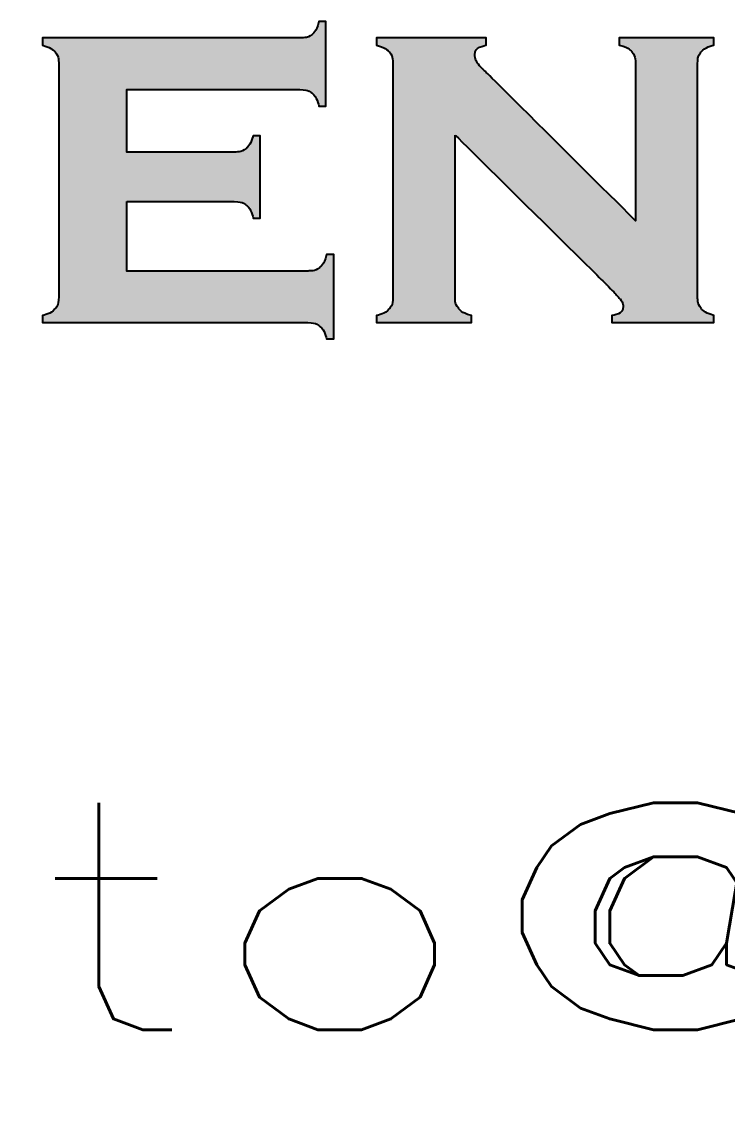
# Model space of a CAD drawing. Header units: inches. Extents: x 0 to 5940, y 0 to 4205.
# Drawn here: x 5118.42 to 5140.17, y 606.81 to 640.23 of the extents above; entities that cross this region are included whole.
import ezdxf
from ezdxf.enums import TextEntityAlignment as Align

# ---------------------------------------------------------------- set-up
doc = ezdxf.new("R2010")
doc.units = ezdxf.units.IN
doc.header["$LTSCALE"] = 50
doc.header["$MEASUREMENT"] = 0
doc.layers.add('Camada 1', color=7, linetype='Continuous')
doc.layers.add('FOLHA', color=7, linetype='Continuous')
doc.styles.add('ROMANS', font='romans.shx')

# ---------------------------------------------------------------- blocks, each defined once
blk = doc.blocks.new('Logo WA')
h = blk.add_hatch(color=256)
h.dxf.hatch_style = 1
edge = h.paths.add_edge_path()
edge.add_spline(control_points=[(-10.1688, 1.5047), (-10.1688, 1.5047), (-10.1688, 1.6527), (-10.1688, 1.6527), (-10.1688, 1.6527), (-10.1688, 1.6527), (-10.1688, 1.6527), (-10.1688, 1.6527)], knot_values=[0.567567, 0.567567, 0.567567, 0.567567, 0.594594, 0.594594, 0.594594, 0.594594, 0.594594, 0.594594, 0.594594, 0.594594], degree=3, periodic=0)
edge.add_spline(control_points=[(-10.1688, 1.6527), (-10.1688, 1.6527), (-10.1808, 1.6527), (-10.1808, 1.6527)], knot_values=[0.540541, 0.540541, 0.540541, 0.540541, 0.567567, 0.567567, 0.567567, 0.567567], degree=3, periodic=0)
edge.add_spline(control_points=[(-10.1808, 1.6527), (-10.1838, 1.642), (-10.1876, 1.6346), (-10.1926, 1.6303)], knot_values=[0.513514, 0.513514, 0.513514, 0.513514, 0.540541, 0.540541, 0.540541, 0.540541], degree=3, periodic=0)
edge.add_spline(control_points=[(-10.1926, 1.6303), (-10.1975, 1.6262), (-10.2047, 1.6241), (-10.2142, 1.6241)], knot_values=[0.486486, 0.486486, 0.486486, 0.486486, 0.513514, 0.513514, 0.513514, 0.513514], degree=3, periodic=0)
edge.add_spline(control_points=[(-10.2142, 1.6241), (-10.2142, 1.6241), (-10.6652, 1.6241), (-10.6652, 1.6241), (-10.6652, 1.6241), (-10.6652, 1.6241), (-10.6652, 1.6241), (-10.6652, 1.6241)], knot_values=[0.459459, 0.459459, 0.459459, 0.459459, 0.486486, 0.486486, 0.486486, 0.486486, 0.486486, 0.486486, 0.486486, 0.486486], degree=3, periodic=0)
edge.add_spline(control_points=[(-10.6652, 1.6241), (-10.6652, 1.6241), (-10.6652, 1.6116), (-10.6652, 1.6116)], knot_values=[0.432432, 0.432432, 0.432432, 0.432432, 0.459459, 0.459459, 0.459459, 0.459459], degree=3, periodic=0)
edge.add_spline(control_points=[(-10.6652, 1.6116), (-10.6544, 1.6084), (-10.6471, 1.6043), (-10.6428, 1.5996)], knot_values=[0.405405, 0.405405, 0.405405, 0.405405, 0.432432, 0.432432, 0.432432, 0.432432], degree=3, periodic=0)
edge.add_spline(control_points=[(-10.6428, 1.5996), (-10.6387, 1.5949), (-10.6366, 1.5879), (-10.6366, 1.5786)], knot_values=[0.378378, 0.378378, 0.378378, 0.378378, 0.405405, 0.405405, 0.405405, 0.405405], degree=3, periodic=0)
edge.add_spline(control_points=[(-10.6366, 1.5786), (-10.6366, 1.5786), (-10.6366, 1.1705), (-10.6366, 1.1705), (-10.6366, 1.1705), (-10.6366, 1.1613), (-10.6387, 1.1541), (-10.6431, 1.1491)], knot_values=[0.324324, 0.324324, 0.324324, 0.324324, 0.351351, 0.351351, 0.351351, 0.351351, 0.378378, 0.378378, 0.378378, 0.378378], degree=3, periodic=0)
edge.add_spline(control_points=[(-10.6431, 1.1491), (-10.6474, 1.1441), (-10.6547, 1.1403), (-10.6652, 1.1375)], knot_values=[0.297297, 0.297297, 0.297297, 0.297297, 0.324324, 0.324324, 0.324324, 0.324324], degree=3, periodic=0)
edge.add_spline(control_points=[(-10.6652, 1.1375), (-10.6652, 1.1375), (-10.6652, 1.1251), (-10.6652, 1.1251)], knot_values=[0.27027, 0.27027, 0.27027, 0.27027, 0.297297, 0.297297, 0.297297, 0.297297], degree=3, periodic=0)
edge.add_spline(control_points=[(-10.6652, 1.1251), (-10.6652, 1.1251), (-10.549, 1.1251), (-10.4328, 1.1251)], knot_values=[0.256757, 0.256757, 0.256757, 0.256757, 0.27027, 0.27027, 0.27027, 0.27027], degree=3, periodic=0)
edge.add_spline(control_points=[(-10.4328, 1.1251), (-10.3166, 1.1251), (-10.2004, 1.1251), (-10.2004, 1.1251), (-10.2004, 1.1251), (-10.1911, 1.1251), (-10.184, 1.1229), (-10.179, 1.1185)], knot_values=[0.216216, 0.216216, 0.216216, 0.216216, 0.22973, 0.22973, 0.22973, 0.22973, 0.256757, 0.256757, 0.256757, 0.256757], degree=3, periodic=0)
edge.add_spline(control_points=[(-10.179, 1.1185), (-10.1739, 1.1143), (-10.1701, 1.107), (-10.1674, 1.0965)], knot_values=[0.189189, 0.189189, 0.189189, 0.189189, 0.216216, 0.216216, 0.216216, 0.216216], degree=3, periodic=0)
edge.add_spline(control_points=[(-10.1674, 1.0965), (-10.1674, 1.0965), (-10.1549, 1.0965), (-10.1549, 1.0965), (-10.1549, 1.0965), (-10.1549, 1.0965), (-10.1549, 1.0965), (-10.1549, 1.0965)], knot_values=[0.162162, 0.162162, 0.162162, 0.162162, 0.189189, 0.189189, 0.189189, 0.189189, 0.189189, 0.189189, 0.189189, 0.189189], degree=3, periodic=0)
edge.add_spline(control_points=[(-10.1549, 1.0965), (-10.1549, 1.0965), (-10.1549, 1.2445), (-10.1549, 1.2445), (-10.1549, 1.2445), (-10.1549, 1.2445), (-10.1549, 1.2445), (-10.1549, 1.2445)], knot_values=[0.135135, 0.135135, 0.135135, 0.135135, 0.162162, 0.162162, 0.162162, 0.162162, 0.162162, 0.162162, 0.162162, 0.162162], degree=3, periodic=0)
edge.add_spline(control_points=[(-10.1549, 1.2445), (-10.1549, 1.2445), (-10.1674, 1.2445), (-10.1674, 1.2445)], knot_values=[0.108108, 0.108108, 0.108108, 0.108108, 0.135135, 0.135135, 0.135135, 0.135135], degree=3, periodic=0)
edge.add_spline(control_points=[(-10.1674, 1.2445), (-10.1704, 1.2335), (-10.1742, 1.2259), (-10.1793, 1.2218)], knot_values=[0.081081, 0.081081, 0.081081, 0.081081, 0.108108, 0.108108, 0.108108, 0.108108], degree=3, periodic=0)
edge.add_spline(control_points=[(-10.1793, 1.2218), (-10.1841, 1.2177), (-10.1911, 1.2156), (-10.2004, 1.2156)], knot_values=[0.054054, 0.054054, 0.054054, 0.054054, 0.081081, 0.081081, 0.081081, 0.081081], degree=3, periodic=0)
edge.add_spline(control_points=[(-10.2004, 1.2156), (-10.2004, 1.2156), (-10.5172, 1.2156), (-10.5172, 1.2156), (-10.5172, 1.2156), (-10.5172, 1.2156), (-10.5172, 1.2156), (-10.5172, 1.2156)], knot_values=[0.027027, 0.027027, 0.027027, 0.027027, 0.054054, 0.054054, 0.054054, 0.054054, 0.054054, 0.054054, 0.054054, 0.054054], degree=3, periodic=0)
edge.add_spline(control_points=[(-10.5172, 1.2156), (-10.5172, 1.2156), (-10.5172, 1.3372), (-10.5172, 1.3372)], knot_values=[0, 0, 0, 0, 0.027027, 0.027027, 0.027027, 0.027027], degree=3, periodic=0)
edge.add_spline(control_points=[(-10.5172, 1.3372), (-10.5172, 1.3372), (-10.5172, 1.3372), (-10.5172, 1.3372), (-10.5172, 1.3372), (-10.3292, 1.3372), (-10.3292, 1.3372)], knot_values=[0.945946, 0.945946, 0.945946, 0.945946, 0.945946, 0.945946, 0.945946, 1, 1, 1, 1], degree=3, periodic=0)
edge.add_spline(control_points=[(-10.3292, 1.3372), (-10.3196, 1.3372), (-10.3125, 1.3351), (-10.3076, 1.3308)], knot_values=[0.918919, 0.918919, 0.918919, 0.918919, 0.945946, 0.945946, 0.945946, 0.945946], degree=3, periodic=0)
edge.add_spline(control_points=[(-10.3076, 1.3308), (-10.3026, 1.3264), (-10.2988, 1.319), (-10.2958, 1.3083)], knot_values=[0.891892, 0.891892, 0.891892, 0.891892, 0.918919, 0.918919, 0.918919, 0.918919], degree=3, periodic=0)
edge.add_spline(control_points=[(-10.2958, 1.3083), (-10.2958, 1.3083), (-10.2837, 1.3083), (-10.2837, 1.3083), (-10.2837, 1.3083), (-10.2837, 1.3083), (-10.2837, 1.3083), (-10.2837, 1.3083)], knot_values=[0.864865, 0.864865, 0.864865, 0.864865, 0.891892, 0.891892, 0.891892, 0.891892, 0.891892, 0.891892, 0.891892, 0.891892], degree=3, periodic=0)
edge.add_spline(control_points=[(-10.2837, 1.3083), (-10.2837, 1.3083), (-10.2837, 1.4527), (-10.2837, 1.4527), (-10.2837, 1.4527), (-10.2837, 1.4527), (-10.2837, 1.4527), (-10.2837, 1.4527)], knot_values=[0.837838, 0.837838, 0.837838, 0.837838, 0.864864, 0.864864, 0.864864, 0.864864, 0.864865, 0.864865, 0.864865, 0.864865], degree=3, periodic=0)
edge.add_spline(control_points=[(-10.2837, 1.4527), (-10.2837, 1.4527), (-10.2958, 1.4527), (-10.2958, 1.4527)], knot_values=[0.810811, 0.810811, 0.810811, 0.810811, 0.837838, 0.837838, 0.837838, 0.837838], degree=3, periodic=0)
edge.add_spline(control_points=[(-10.2958, 1.4527), (-10.299, 1.442), (-10.3031, 1.4346), (-10.3081, 1.4303)], knot_values=[0.783784, 0.783784, 0.783784, 0.783784, 0.810811, 0.810811, 0.810811, 0.810811], degree=3, periodic=0)
edge.add_spline(control_points=[(-10.3081, 1.4303), (-10.3129, 1.4262), (-10.3199, 1.4241), (-10.3292, 1.4241)], knot_values=[0.756757, 0.756757, 0.756757, 0.756757, 0.783784, 0.783784, 0.783784, 0.783784], degree=3, periodic=0)
edge.add_spline(control_points=[(-10.3292, 1.4241), (-10.3292, 1.4241), (-10.5172, 1.4241), (-10.5172, 1.4241), (-10.5172, 1.4241), (-10.5172, 1.4241), (-10.5172, 1.4241), (-10.5172, 1.4241)], knot_values=[0.729729, 0.729729, 0.729729, 0.729729, 0.756756, 0.756756, 0.756756, 0.756756, 0.756757, 0.756757, 0.756757, 0.756757], degree=3, periodic=0)
edge.add_spline(control_points=[(-10.5172, 1.4241), (-10.5172, 1.4241), (-10.5172, 1.5336), (-10.5172, 1.5336), (-10.5172, 1.5336), (-10.5172, 1.5336), (-10.5172, 1.5336), (-10.5172, 1.5336)], knot_values=[0.702702, 0.702702, 0.702702, 0.702702, 0.729729, 0.729729, 0.729729, 0.729729, 0.729729, 0.729729, 0.729729, 0.729729], degree=3, periodic=0)
edge.add_spline(control_points=[(-10.5172, 1.5336), (-10.5172, 1.5336), (-10.2142, 1.5336), (-10.2142, 1.5336)], knot_values=[0.675676, 0.675676, 0.675676, 0.675676, 0.702702, 0.702702, 0.702702, 0.702702], degree=3, periodic=0)
edge.add_spline(control_points=[(-10.2142, 1.5336), (-10.2047, 1.5336), (-10.1975, 1.5315), (-10.1926, 1.5273)], knot_values=[0.648649, 0.648649, 0.648649, 0.648649, 0.675676, 0.675676, 0.675676, 0.675676], degree=3, periodic=0)
edge.add_spline(control_points=[(-10.1926, 1.5273), (-10.1876, 1.5232), (-10.1838, 1.5156), (-10.1808, 1.5047)], knot_values=[0.621622, 0.621622, 0.621622, 0.621622, 0.648649, 0.648649, 0.648649, 0.648649], degree=3, periodic=0)
edge.add_spline(control_points=[(-10.1808, 1.5047), (-10.1808, 1.5047), (-10.1688, 1.5047), (-10.1688, 1.5047), (-10.1688, 1.5047), (-10.1688, 1.5047), (-10.1688, 1.5047), (-10.1688, 1.5047)], knot_values=[0.594594, 0.594594, 0.594594, 0.594594, 0.621621, 0.621621, 0.621621, 0.621621, 0.621622, 0.621622, 0.621622, 0.621622], degree=3, periodic=0)
h = blk.add_hatch(color=256)
h.dxf.hatch_style = 1
edge = h.paths.add_edge_path()
edge.add_spline(control_points=[(-9.6261, 1.3038), (-9.6261, 1.3038), (-9.6929, 1.3702), (-9.7597, 1.4365)], knot_values=[0.458333, 0.458333, 0.458333, 0.458333, 0.472222, 0.472222, 0.472222, 0.472222], degree=3, periodic=0)
edge.add_spline(control_points=[(-9.7597, 1.4365), (-9.8265, 1.5029), (-9.8933, 1.5693), (-9.8933, 1.5693), (-9.8933, 1.5693), (-9.9028, 1.5787), (-9.9076, 1.5871), (-9.9076, 1.5943)], knot_values=[0.416667, 0.416667, 0.416667, 0.416667, 0.430556, 0.430556, 0.430556, 0.430556, 0.458333, 0.458333, 0.458333, 0.458333], degree=3, periodic=0)
edge.add_spline(control_points=[(-9.9076, 1.5943), (-9.9076, 1.6025), (-9.9011, 1.6084), (-9.888, 1.6116)], knot_values=[0.388889, 0.388889, 0.388889, 0.388889, 0.416667, 0.416667, 0.416667, 0.416667], degree=3, periodic=0)
edge.add_spline(control_points=[(-9.888, 1.6116), (-9.888, 1.6116), (-9.888, 1.6241), (-9.888, 1.6241), (-9.888, 1.6241), (-9.888, 1.6241), (-9.888, 1.6241), (-9.888, 1.6241)], knot_values=[0.361111, 0.361111, 0.361111, 0.361111, 0.388889, 0.388889, 0.388889, 0.388889, 0.388889, 0.388889, 0.388889, 0.388889], degree=3, periodic=0)
edge.add_spline(control_points=[(-9.888, 1.6241), (-9.888, 1.6241), (-10.0796, 1.6241), (-10.0796, 1.6241), (-10.0796, 1.6241), (-10.0796, 1.6241), (-10.0796, 1.6241), (-10.0796, 1.6241)], knot_values=[0.333333, 0.333333, 0.333333, 0.333333, 0.361111, 0.361111, 0.361111, 0.361111, 0.361111, 0.361111, 0.361111, 0.361111], degree=3, periodic=0)
edge.add_spline(control_points=[(-10.0796, 1.6241), (-10.0796, 1.6241), (-10.0796, 1.6116), (-10.0796, 1.6116)], knot_values=[0.305556, 0.305556, 0.305556, 0.305556, 0.333333, 0.333333, 0.333333, 0.333333], degree=3, periodic=0)
edge.add_spline(control_points=[(-10.0796, 1.6116), (-10.0688, 1.6084), (-10.0615, 1.6043), (-10.0573, 1.5996)], knot_values=[0.277778, 0.277778, 0.277778, 0.277778, 0.305556, 0.305556, 0.305556, 0.305556], degree=3, periodic=0)
edge.add_spline(control_points=[(-10.0573, 1.5996), (-10.0532, 1.5949), (-10.0511, 1.5879), (-10.0511, 1.5786)], knot_values=[0.25, 0.25, 0.25, 0.25, 0.277778, 0.277778, 0.277778, 0.277778], degree=3, periodic=0)
edge.add_spline(control_points=[(-10.0511, 1.5786), (-10.0511, 1.5786), (-10.0511, 1.1705), (-10.0511, 1.1705), (-10.0511, 1.1705), (-10.0511, 1.1613), (-10.0532, 1.1541), (-10.0576, 1.1491)], knot_values=[0.194444, 0.194444, 0.194444, 0.194444, 0.222222, 0.222222, 0.222222, 0.222222, 0.25, 0.25, 0.25, 0.25], degree=3, periodic=0)
edge.add_spline(control_points=[(-10.0576, 1.1491), (-10.0619, 1.1441), (-10.0692, 1.1403), (-10.0796, 1.1375)], knot_values=[0.166667, 0.166667, 0.166667, 0.166667, 0.194444, 0.194444, 0.194444, 0.194444], degree=3, periodic=0)
edge.add_spline(control_points=[(-10.0796, 1.1375), (-10.0796, 1.1375), (-10.0796, 1.1251), (-10.0796, 1.1251), (-10.0796, 1.1251), (-10.0796, 1.1251), (-10.0796, 1.1251), (-10.0796, 1.1251)], knot_values=[0.138889, 0.138889, 0.138889, 0.138889, 0.166666, 0.166666, 0.166666, 0.166666, 0.166667, 0.166667, 0.166667, 0.166667], degree=3, periodic=0)
edge.add_spline(control_points=[(-10.0796, 1.1251), (-10.0796, 1.1251), (-9.9137, 1.1251), (-9.9137, 1.1251), (-9.9137, 1.1251), (-9.9137, 1.1251), (-9.9137, 1.1251), (-9.9137, 1.1251)], knot_values=[0.111111, 0.111111, 0.111111, 0.111111, 0.138888, 0.138888, 0.138888, 0.138888, 0.138889, 0.138889, 0.138889, 0.138889], degree=3, periodic=0)
edge.add_spline(control_points=[(-9.9137, 1.1251), (-9.9137, 1.1251), (-9.9137, 1.1375), (-9.9137, 1.1375)], knot_values=[0.083333, 0.083333, 0.083333, 0.083333, 0.111111, 0.111111, 0.111111, 0.111111], degree=3, periodic=0)
edge.add_spline(control_points=[(-9.9137, 1.1375), (-9.9242, 1.1406), (-9.9315, 1.1445), (-9.9358, 1.1496)], knot_values=[0.055556, 0.055556, 0.055556, 0.055556, 0.083333, 0.083333, 0.083333, 0.083333], degree=3, periodic=0)
edge.add_spline(control_points=[(-9.9358, 1.1496), (-9.9402, 1.1546), (-9.9423, 1.1617), (-9.9423, 1.1709)], knot_values=[0.027778, 0.027778, 0.027778, 0.027778, 0.055556, 0.055556, 0.055556, 0.055556], degree=3, periodic=0)
edge.add_spline(control_points=[(-9.9423, 1.1709), (-9.9423, 1.1709), (-9.9423, 1.4539), (-9.9423, 1.4539)], knot_values=[0, 0, 0, 0, 0.027778, 0.027778, 0.027778, 0.027778], degree=3, periodic=0)
edge.add_spline(control_points=[(-9.9423, 1.4539), (-9.9423, 1.4539), (-9.8762, 1.3886), (-9.8101, 1.3233)], knot_values=[0.972222, 0.972222, 0.972222, 0.972222, 1, 1, 1, 1], degree=3, periodic=0)
edge.add_spline(control_points=[(-9.8101, 1.3233), (-9.744, 1.258), (-9.6778, 1.1928), (-9.6778, 1.1928), (-9.6778, 1.1928), (-9.6651, 1.1798), (-9.6568, 1.1712), (-9.6532, 1.1667)], knot_values=[0.916667, 0.916667, 0.916667, 0.916667, 0.944444, 0.944444, 0.944444, 0.944444, 0.972222, 0.972222, 0.972222, 0.972222], degree=3, periodic=0)
edge.add_spline(control_points=[(-9.6532, 1.1667), (-9.6497, 1.1623), (-9.6479, 1.1581), (-9.6479, 1.154)], knot_values=[0.888889, 0.888889, 0.888889, 0.888889, 0.916667, 0.916667, 0.916667, 0.916667], degree=3, periodic=0)
edge.add_spline(control_points=[(-9.6479, 1.154), (-9.6479, 1.1456), (-9.6544, 1.1401), (-9.6675, 1.1375)], knot_values=[0.861111, 0.861111, 0.861111, 0.861111, 0.888889, 0.888889, 0.888889, 0.888889], degree=3, periodic=0)
edge.add_spline(control_points=[(-9.6675, 1.1375), (-9.6675, 1.1375), (-9.6675, 1.1251), (-9.6675, 1.1251), (-9.6675, 1.1251), (-9.6675, 1.1251), (-9.6675, 1.1251), (-9.6675, 1.1251)], knot_values=[0.833333, 0.833333, 0.833333, 0.833333, 0.861111, 0.861111, 0.861111, 0.861111, 0.861111, 0.861111, 0.861111, 0.861111], degree=3, periodic=0)
edge.add_spline(control_points=[(-9.6675, 1.1251), (-9.6675, 1.1251), (-9.4888, 1.1251), (-9.4888, 1.1251), (-9.4888, 1.1251), (-9.4888, 1.1251), (-9.4888, 1.1251), (-9.4888, 1.1251)], knot_values=[0.805555, 0.805555, 0.805555, 0.805555, 0.833333, 0.833333, 0.833333, 0.833333, 0.833333, 0.833333, 0.833333, 0.833333], degree=3, periodic=0)
edge.add_spline(control_points=[(-9.4888, 1.1251), (-9.4888, 1.1251), (-9.4888, 1.1375), (-9.4888, 1.1375)], knot_values=[0.777778, 0.777778, 0.777778, 0.777778, 0.805555, 0.805555, 0.805555, 0.805555], degree=3, periodic=0)
edge.add_spline(control_points=[(-9.4888, 1.1375), (-9.4994, 1.1407), (-9.5069, 1.1448), (-9.5111, 1.1497)], knot_values=[0.75, 0.75, 0.75, 0.75, 0.777778, 0.777778, 0.777778, 0.777778], degree=3, periodic=0)
edge.add_spline(control_points=[(-9.5111, 1.1497), (-9.5153, 1.1547), (-9.5174, 1.1617), (-9.5174, 1.171)], knot_values=[0.722222, 0.722222, 0.722222, 0.722222, 0.75, 0.75, 0.75, 0.75], degree=3, periodic=0)
edge.add_spline(control_points=[(-9.5174, 1.171), (-9.5174, 1.171), (-9.5174, 1.5786), (-9.5174, 1.5786), (-9.5174, 1.5786), (-9.5174, 1.5879), (-9.5153, 1.5949), (-9.5111, 1.5997)], knot_values=[0.666667, 0.666667, 0.666667, 0.666667, 0.694444, 0.694444, 0.694444, 0.694444, 0.722222, 0.722222, 0.722222, 0.722222], degree=3, periodic=0)
edge.add_spline(control_points=[(-9.5111, 1.5997), (-9.5069, 1.6048), (-9.4994, 1.6086), (-9.4888, 1.6116)], knot_values=[0.638889, 0.638889, 0.638889, 0.638889, 0.666667, 0.666667, 0.666667, 0.666667], degree=3, periodic=0)
edge.add_spline(control_points=[(-9.4888, 1.6116), (-9.4888, 1.6116), (-9.4888, 1.6241), (-9.4888, 1.6241), (-9.4888, 1.6241), (-9.4888, 1.6241), (-9.4888, 1.6241), (-9.4888, 1.6241)], knot_values=[0.611111, 0.611111, 0.611111, 0.611111, 0.638889, 0.638889, 0.638889, 0.638889, 0.638889, 0.638889, 0.638889, 0.638889], degree=3, periodic=0)
edge.add_spline(control_points=[(-9.4888, 1.6241), (-9.4888, 1.6241), (-9.6547, 1.6241), (-9.6547, 1.6241), (-9.6547, 1.6241), (-9.6547, 1.6241), (-9.6547, 1.6241), (-9.6547, 1.6241)], knot_values=[0.583333, 0.583333, 0.583333, 0.583333, 0.611111, 0.611111, 0.611111, 0.611111, 0.611111, 0.611111, 0.611111, 0.611111], degree=3, periodic=0)
edge.add_spline(control_points=[(-9.6547, 1.6241), (-9.6547, 1.6241), (-9.6547, 1.6116), (-9.6547, 1.6116)], knot_values=[0.555556, 0.555556, 0.555556, 0.555556, 0.583333, 0.583333, 0.583333, 0.583333], degree=3, periodic=0)
edge.add_spline(control_points=[(-9.6547, 1.6116), (-9.6439, 1.6086), (-9.6366, 1.6048), (-9.6324, 1.5997)], knot_values=[0.527778, 0.527778, 0.527778, 0.527778, 0.555556, 0.555556, 0.555556, 0.555556], degree=3, periodic=0)
edge.add_spline(control_points=[(-9.6324, 1.5997), (-9.6283, 1.5949), (-9.6261, 1.5879), (-9.6261, 1.5786)], knot_values=[0.5, 0.5, 0.5, 0.5, 0.527778, 0.527778, 0.527778, 0.527778], degree=3, periodic=0)
edge.add_spline(control_points=[(-9.6261, 1.5786), (-9.6261, 1.5786), (-9.6261, 1.3038), (-9.6261, 1.3038)], knot_values=[0.472222, 0.472222, 0.472222, 0.472222, 0.5, 0.5, 0.5, 0.5], degree=3, periodic=0)
at = {"layer": 'Camada 1', "color": 250}
for points, knots in [([(-10.5172, 1.3372), (-10.5172, 1.3372), (-10.5172, 1.2156), (-10.5172, 1.2156), (-10.5172, 1.2156), (-10.5172, 1.2156), (-10.2004, 1.2156), (-10.2004, 1.2156), (-10.2004, 1.2156), (-10.1911, 1.2156), (-10.1841, 1.2177), (-10.1793, 1.2218), (-10.1793, 1.2218), (-10.1742, 1.2259), (-10.1704, 1.2335), (-10.1674, 1.2445), (-10.1674, 1.2445), (-10.1674, 1.2445), (-10.1549, 1.2445), (-10.1549, 1.2445), (-10.1549, 1.2445), (-10.1549, 1.2445), (-10.1549, 1.0965), (-10.1549, 1.0965), (-10.1549, 1.0965), (-10.1549, 1.0965), (-10.1674, 1.0965), (-10.1674, 1.0965), (-10.1674, 1.0965), (-10.1701, 1.107), (-10.1739, 1.1143), (-10.179, 1.1185), (-10.179, 1.1185), (-10.184, 1.1229), (-10.1911, 1.1251), (-10.2004, 1.1251), (-10.2004, 1.1251), (-10.2004, 1.1251), (-10.6652, 1.1251), (-10.6652, 1.1251), (-10.6652, 1.1251), (-10.6652, 1.1251), (-10.6652, 1.1375), (-10.6652, 1.1375), (-10.6652, 1.1375), (-10.6547, 1.1403), (-10.6474, 1.1441), (-10.6431, 1.1491), (-10.6431, 1.1491), (-10.6387, 1.1541), (-10.6366, 1.1613), (-10.6366, 1.1705), (-10.6366, 1.1705), (-10.6366, 1.1705), (-10.6366, 1.5786), (-10.6366, 1.5786), (-10.6366, 1.5786), (-10.6366, 1.5879), (-10.6387, 1.5949), (-10.6428, 1.5996), (-10.6428, 1.5996), (-10.6471, 1.6043), (-10.6544, 1.6084), (-10.6652, 1.6116), (-10.6652, 1.6116), (-10.6652, 1.6116), (-10.6652, 1.6241), (-10.6652, 1.6241), (-10.6652, 1.6241), (-10.6652, 1.6241), (-10.2142, 1.6241), (-10.2142, 1.6241), (-10.2142, 1.6241), (-10.2047, 1.6241), (-10.1975, 1.6262), (-10.1926, 1.6303), (-10.1926, 1.6303), (-10.1876, 1.6346), (-10.1838, 1.642), (-10.1808, 1.6527), (-10.1808, 1.6527), (-10.1808, 1.6527), (-10.1688, 1.6527), (-10.1688, 1.6527), (-10.1688, 1.6527), (-10.1688, 1.6527), (-10.1688, 1.5047), (-10.1688, 1.5047), (-10.1688, 1.5047), (-10.1688, 1.5047), (-10.1808, 1.5047), (-10.1808, 1.5047), (-10.1808, 1.5047), (-10.1838, 1.5156), (-10.1876, 1.5232), (-10.1926, 1.5273), (-10.1926, 1.5273), (-10.1975, 1.5315), (-10.2047, 1.5336), (-10.2142, 1.5336), (-10.2142, 1.5336), (-10.2142, 1.5336), (-10.5172, 1.5336), (-10.5172, 1.5336), (-10.5172, 1.5336), (-10.5172, 1.5336), (-10.5172, 1.4241), (-10.5172, 1.4241), (-10.5172, 1.4241), (-10.5172, 1.4241), (-10.3292, 1.4241), (-10.3292, 1.4241), (-10.3292, 1.4241), (-10.3199, 1.4241), (-10.3129, 1.4262), (-10.3081, 1.4303), (-10.3081, 1.4303), (-10.3031, 1.4346), (-10.299, 1.442), (-10.2958, 1.4527), (-10.2958, 1.4527), (-10.2958, 1.4527), (-10.2837, 1.4527), (-10.2837, 1.4527), (-10.2837, 1.4527), (-10.2837, 1.4527), (-10.2837, 1.3083), (-10.2837, 1.3083), (-10.2837, 1.3083), (-10.2837, 1.3083), (-10.2958, 1.3083), (-10.2958, 1.3083), (-10.2958, 1.3083), (-10.2988, 1.319), (-10.3026, 1.3264), (-10.3076, 1.3308), (-10.3076, 1.3308), (-10.3125, 1.3351), (-10.3196, 1.3372), (-10.3292, 1.3372), (-10.3292, 1.3372), (-10.3292, 1.3372), (-10.5172, 1.3372), (-10.5172, 1.3372)], [0, 0, 0, 0, 0.027027, 0.027027, 0.027027, 0.040541, 0.054054, 0.054054, 0.054054, 0.067568, 0.081081, 0.081081, 0.081081, 0.094595, 0.108108, 0.108108, 0.108108, 0.121622, 0.135135, 0.135135, 0.135135, 0.148649, 0.162162, 0.162162, 0.162162, 0.175676, 0.189189, 0.189189, 0.189189, 0.202703, 0.216216, 0.216216, 0.216216, 0.22973, 0.243243, 0.243243, 0.243243, 0.256757, 0.27027, 0.27027, 0.27027, 0.283784, 0.297297, 0.297297, 0.297297, 0.310811, 0.324324, 0.324324, 0.324324, 0.337838, 0.351351, 0.351351, 0.351351, 0.364865, 0.378378, 0.378378, 0.378378, 0.391892, 0.405405, 0.405405, 0.405405, 0.418919, 0.432432, 0.432432, 0.432432, 0.445946, 0.459459, 0.459459, 0.459459, 0.472973, 0.486486, 0.486486, 0.486486, 0.5, 0.513514, 0.513514, 0.513514, 0.527027, 0.540541, 0.540541, 0.540541, 0.554054, 0.567568, 0.567568, 0.567568, 0.581081, 0.594595, 0.594595, 0.594595, 0.608108, 0.621622, 0.621622, 0.621622, 0.635135, 0.648649, 0.648649, 0.648649, 0.662162, 0.675676, 0.675676, 0.675676, 0.689189, 0.702703, 0.702703, 0.702703, 0.716216, 0.72973, 0.72973, 0.72973, 0.743243, 0.756757, 0.756757, 0.756757, 0.77027, 0.783784, 0.783784, 0.783784, 0.797297, 0.810811, 0.810811, 0.810811, 0.824324, 0.837838, 0.837838, 0.837838, 0.851351, 0.864865, 0.864865, 0.864865, 0.878378, 0.891892, 0.891892, 0.891892, 0.905405, 0.918919, 0.918919, 0.918919, 0.932432, 0.945946, 0.945946, 0.945946, 0.972973, 1, 1, 1, 1]), ([(-9.9423, 1.4539), (-9.9423, 1.4539), (-9.9423, 1.1709), (-9.9423, 1.1709), (-9.9423, 1.1709), (-9.9423, 1.1617), (-9.9402, 1.1546), (-9.9358, 1.1496), (-9.9358, 1.1496), (-9.9315, 1.1445), (-9.9242, 1.1406), (-9.9137, 1.1375), (-9.9137, 1.1375), (-9.9137, 1.1375), (-9.9137, 1.1251), (-9.9137, 1.1251), (-9.9137, 1.1251), (-9.9137, 1.1251), (-10.0796, 1.1251), (-10.0796, 1.1251), (-10.0796, 1.1251), (-10.0796, 1.1251), (-10.0796, 1.1375), (-10.0796, 1.1375), (-10.0796, 1.1375), (-10.0692, 1.1403), (-10.0619, 1.1441), (-10.0576, 1.1491), (-10.0576, 1.1491), (-10.0532, 1.1541), (-10.0511, 1.1613), (-10.0511, 1.1705), (-10.0511, 1.1705), (-10.0511, 1.1705), (-10.0511, 1.5786), (-10.0511, 1.5786), (-10.0511, 1.5786), (-10.0511, 1.5879), (-10.0532, 1.5949), (-10.0573, 1.5996), (-10.0573, 1.5996), (-10.0615, 1.6043), (-10.0688, 1.6084), (-10.0796, 1.6116), (-10.0796, 1.6116), (-10.0796, 1.6116), (-10.0796, 1.6241), (-10.0796, 1.6241), (-10.0796, 1.6241), (-10.0796, 1.6241), (-9.888, 1.6241), (-9.888, 1.6241), (-9.888, 1.6241), (-9.888, 1.6241), (-9.888, 1.6116), (-9.888, 1.6116), (-9.888, 1.6116), (-9.9011, 1.6084), (-9.9076, 1.6025), (-9.9076, 1.5943), (-9.9076, 1.5943), (-9.9076, 1.5871), (-9.9028, 1.5787), (-9.8933, 1.5693), (-9.8933, 1.5693), (-9.8933, 1.5693), (-9.6261, 1.3038), (-9.6261, 1.3038), (-9.6261, 1.3038), (-9.6261, 1.3038), (-9.6261, 1.5786), (-9.6261, 1.5786), (-9.6261, 1.5786), (-9.6261, 1.5879), (-9.6283, 1.5949), (-9.6324, 1.5997), (-9.6324, 1.5997), (-9.6366, 1.6048), (-9.6439, 1.6086), (-9.6547, 1.6116), (-9.6547, 1.6116), (-9.6547, 1.6116), (-9.6547, 1.6241), (-9.6547, 1.6241), (-9.6547, 1.6241), (-9.6547, 1.6241), (-9.4888, 1.6241), (-9.4888, 1.6241), (-9.4888, 1.6241), (-9.4888, 1.6241), (-9.4888, 1.6116), (-9.4888, 1.6116), (-9.4888, 1.6116), (-9.4994, 1.6086), (-9.5069, 1.6048), (-9.5111, 1.5997), (-9.5111, 1.5997), (-9.5153, 1.5949), (-9.5174, 1.5879), (-9.5174, 1.5786), (-9.5174, 1.5786), (-9.5174, 1.5786), (-9.5174, 1.171), (-9.5174, 1.171), (-9.5174, 1.171), (-9.5174, 1.1617), (-9.5153, 1.1547), (-9.5111, 1.1497), (-9.5111, 1.1497), (-9.5069, 1.1448), (-9.4994, 1.1407), (-9.4888, 1.1375), (-9.4888, 1.1375), (-9.4888, 1.1375), (-9.4888, 1.1251), (-9.4888, 1.1251), (-9.4888, 1.1251), (-9.4888, 1.1251), (-9.6675, 1.1251), (-9.6675, 1.1251), (-9.6675, 1.1251), (-9.6675, 1.1251), (-9.6675, 1.1375), (-9.6675, 1.1375), (-9.6675, 1.1375), (-9.6544, 1.1401), (-9.6479, 1.1456), (-9.6479, 1.154), (-9.6479, 1.154), (-9.6479, 1.1581), (-9.6497, 1.1623), (-9.6532, 1.1667), (-9.6532, 1.1667), (-9.6568, 1.1712), (-9.6651, 1.1798), (-9.6778, 1.1928), (-9.6778, 1.1928), (-9.6778, 1.1928), (-9.9423, 1.4539), (-9.9423, 1.4539)], [0, 0, 0, 0, 0.027778, 0.027778, 0.027778, 0.041667, 0.055556, 0.055556, 0.055556, 0.069444, 0.083333, 0.083333, 0.083333, 0.097222, 0.111111, 0.111111, 0.111111, 0.125, 0.138889, 0.138889, 0.138889, 0.152778, 0.166667, 0.166667, 0.166667, 0.180556, 0.194444, 0.194444, 0.194444, 0.208333, 0.222222, 0.222222, 0.222222, 0.236111, 0.25, 0.25, 0.25, 0.263889, 0.277778, 0.277778, 0.277778, 0.291667, 0.305556, 0.305556, 0.305556, 0.319444, 0.333333, 0.333333, 0.333333, 0.347222, 0.361111, 0.361111, 0.361111, 0.375, 0.388889, 0.388889, 0.388889, 0.402778, 0.416667, 0.416667, 0.416667, 0.430556, 0.444444, 0.444444, 0.444444, 0.458333, 0.472222, 0.472222, 0.472222, 0.486111, 0.5, 0.5, 0.5, 0.513889, 0.527778, 0.527778, 0.527778, 0.541667, 0.555556, 0.555556, 0.555556, 0.569444, 0.583333, 0.583333, 0.583333, 0.597222, 0.611111, 0.611111, 0.611111, 0.625, 0.638889, 0.638889, 0.638889, 0.652778, 0.666667, 0.666667, 0.666667, 0.680556, 0.694444, 0.694444, 0.694444, 0.708333, 0.722222, 0.722222, 0.722222, 0.736111, 0.75, 0.75, 0.75, 0.763889, 0.777778, 0.777778, 0.777778, 0.791667, 0.805556, 0.805556, 0.805556, 0.819444, 0.833333, 0.833333, 0.833333, 0.847222, 0.861111, 0.861111, 0.861111, 0.875, 0.888889, 0.888889, 0.888889, 0.902778, 0.916667, 0.916667, 0.916667, 0.930556, 0.944444, 0.944444, 0.944444, 0.972222, 1, 1, 1, 1])]:
    blk.add_open_spline(points, degree=3, knots=knots, dxfattribs=at)

msp = doc.modelspace()

# ---------------------------------------------------------------- block references
at = {"layer": 'FOLHA', "xscale": 17.59678937699442, "yscale": 17.59678937699442, "zscale": 17.59678937699442}
msp.add_blockref('Logo WA', (5306.728, 611.152), dxfattribs=at)

# ---------------------------------------------------------------- texts
at = {"layer": 'FOLHA', "color": 3, "style": 'ROMANS', "width": 1.5}
msp.add_text('projeto@waengenharia.com.br', height=7, dxfattribs=at).set_placement((5293.597, 609.142), align=Align.RIGHT)

doc.saveas('drawing.dxf')
